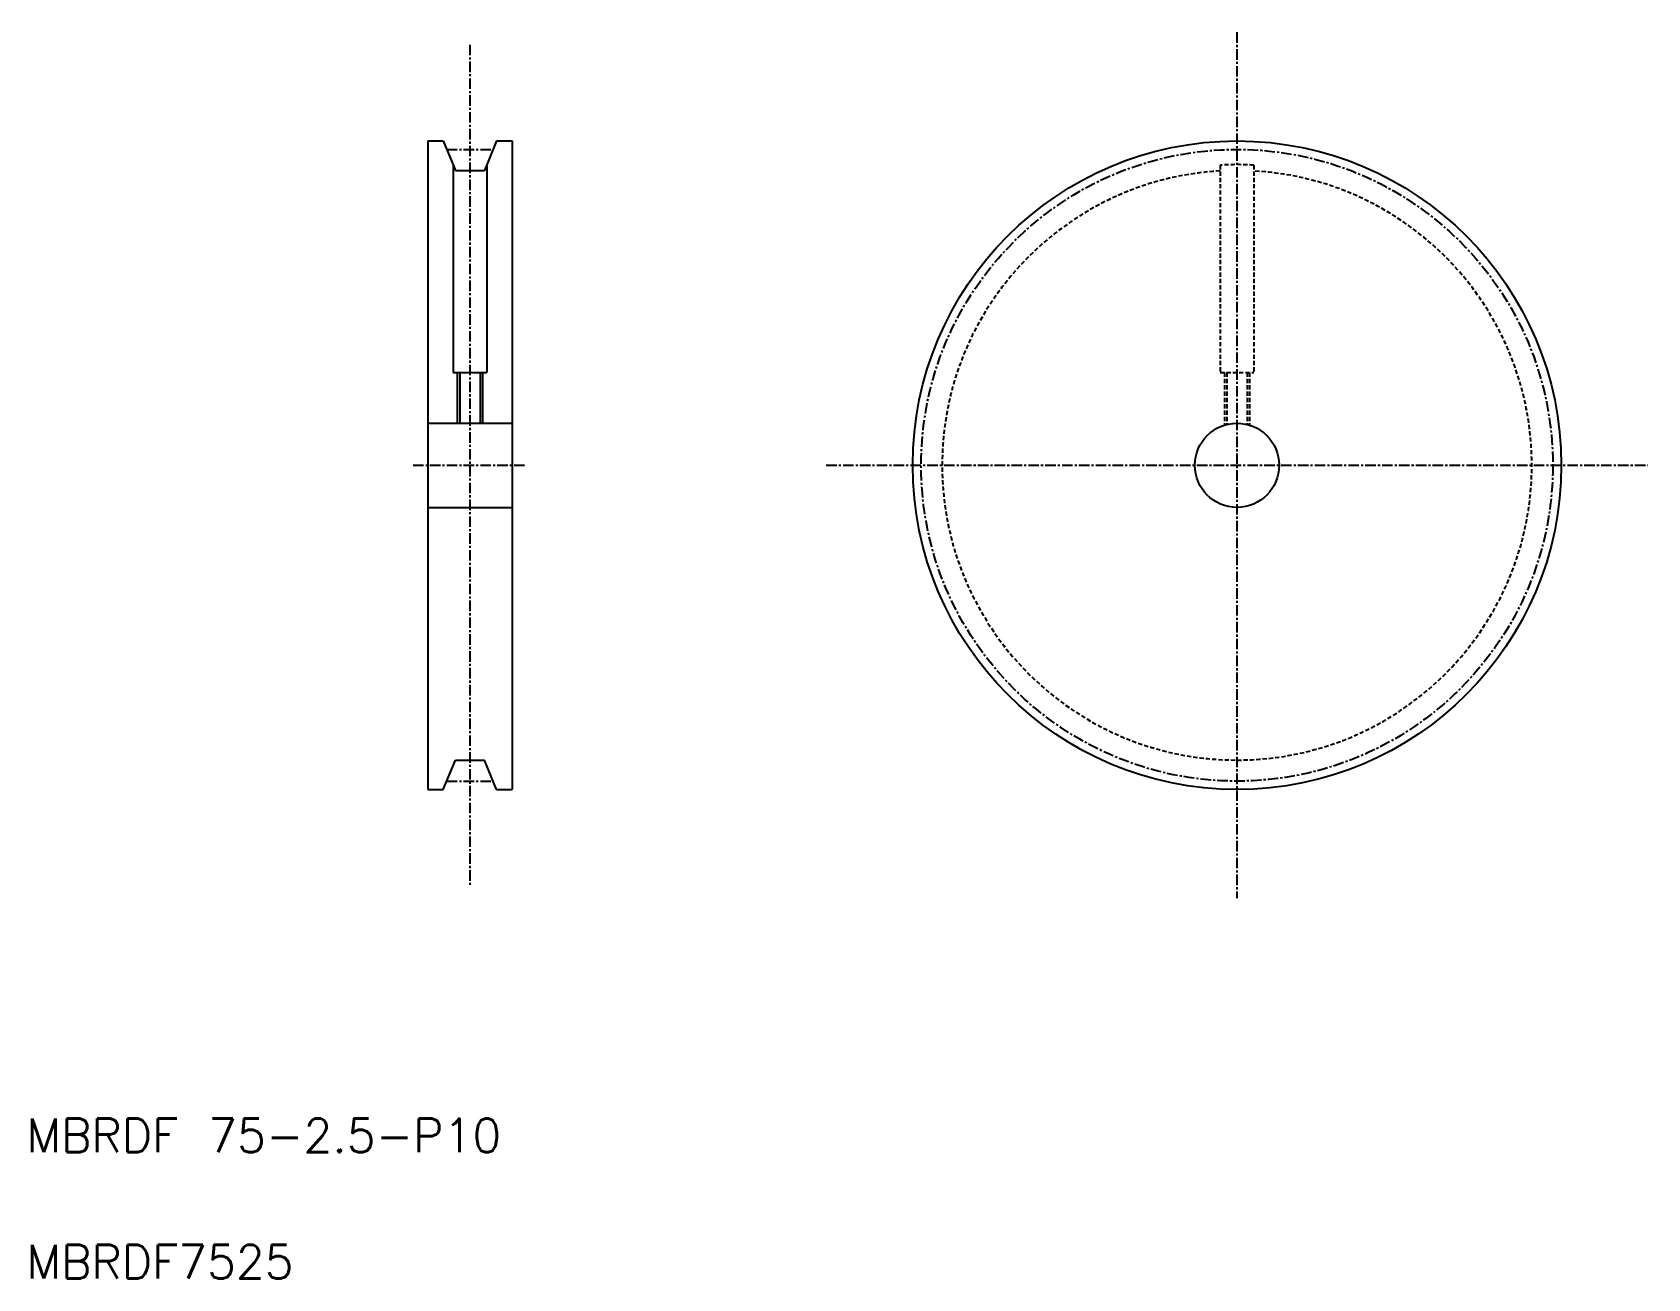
# Model space of a CAD drawing. Extents: x 482 to 674, y 13 to 160.
import ezdxf

# ---------------------------------------------------------------- set-up
doc = ezdxf.new("R2010")
doc.units = 0
doc.linetypes.add('CENTER', pattern=[2, 1.25, -0.25, 0.25, -0.25])
doc.linetypes.add('DASHED', pattern=[0.75, 0.5, -0.25])
doc.layers.get('0').update_dxf_attribs({"linetype": 'CONTINUOUS'})
doc.layers.add('CENTER', color=1, linetype='CENTER')
doc.styles.get("Standard").update_dxf_attribs({"font": 'txt.shx', "bigfont": '@extfont2.shx'})

msp = doc.modelspace()

# ---------------------------------------------------------------- linework, layer by layer
at = {"color": 7, "linetype": 'CONTINUOUS'}
for p, q in [((528.79, 147.59), (528.79, 70.59)), ((528.79, 147.59), (530.63, 147.59)), ((530.63, 147.59), (532.08, 144.09)), ((536.96, 147.59), (535.51, 144.09)), ((536.96, 147.59), (538.79, 147.59)), ((538.79, 147.59), (538.79, 70.59)), ((531.79, 144.78), (531.79, 120.09)), ((532.08, 144.09), (535.51, 144.09)), ((535.79, 144.78), (535.79, 120.09)), ((531.79, 120.09), (535.79, 120.09)), ((532.59, 120.09), (532.59, 114.09)), ((534.99, 120.09), (534.99, 114.09)), ((528.79, 114.09), (538.79, 114.09)), ((528.79, 104.09), (538.79, 104.09)), ((530.63, 70.59), (532.08, 74.09)), ((532.08, 74.09), (535.51, 74.09)), ((536.96, 70.59), (535.51, 74.09)), ((528.79, 70.59), (530.63, 70.59)), ((536.96, 70.59), (538.79, 70.59))]:
    msp.add_line(p, q, dxfattribs=at)
at = {"color": 1, "linetype": 'CENTER'}
for p, q in [((531.04, 146.59), (536.54, 146.59)), ((531.04, 71.59), (536.54, 71.59))]:
    msp.add_line(p, q, dxfattribs=at)
at = {"color": 3, "linetype": 'DASHED'}
for p, q in [((622.86, 144.72), (622.86, 120.09)), ((626.86, 144.72), (626.86, 120.09)), ((622.86, 120.09), (626.86, 120.09)), ((623.36, 120.09), (623.36, 113.8)), ((623.66, 120.09), (623.66, 113.9)), ((626.06, 120.09), (626.06, 113.9)), ((626.36, 120.09), (626.36, 113.8))]:
    msp.add_line(p, q, dxfattribs=at)
at = {"color": 3, "linetype": 'CONTINUOUS'}
for p, q in [((532.29, 120.09), (532.29, 114.09)), ((535.29, 120.09), (535.29, 114.09))]:
    msp.add_line(p, q, dxfattribs=at)
at = {"color": 7, "linetype": 'CONTINUOUS'}
for radius in [38.5, 5]:
    msp.add_circle((624.86, 109.09), radius, dxfattribs=at)
at = {"color": 3, "linetype": 'DASHED'}
for radius, start, end in [(35, 93.2758, 86.7242), (35.69, 86.7875, 93.2125)]:
    msp.add_arc((624.86, 109.09), radius, start, end, dxfattribs=at)
at = {"layer": 'CENTER', "color": 1, "linetype": 'CENTER'}
for p, q in [((624.86, 160.49), (624.86, 57.68)), ((533.79, 159.02), (533.79, 59.16)), ((527.04, 109.09), (540.55, 109.09)), ((576.09, 109.09), (673.62, 109.09))]:
    msp.add_line(p, q, dxfattribs=at)
msp.add_circle((624.86, 109.09), 37.5, dxfattribs=at)

# ---------------------------------------------------------------- texts
at = {"color": 7, "linetype": 'CONTINUOUS'}
for s, p in [('MBRDF 75-2.5-P10', (481.15, 27.52)), ('MBRDF7525', (481.15, 12.52))]:
    msp.add_text(s, height=4, dxfattribs=at).set_placement(p)

doc.saveas('drawing.dxf')
